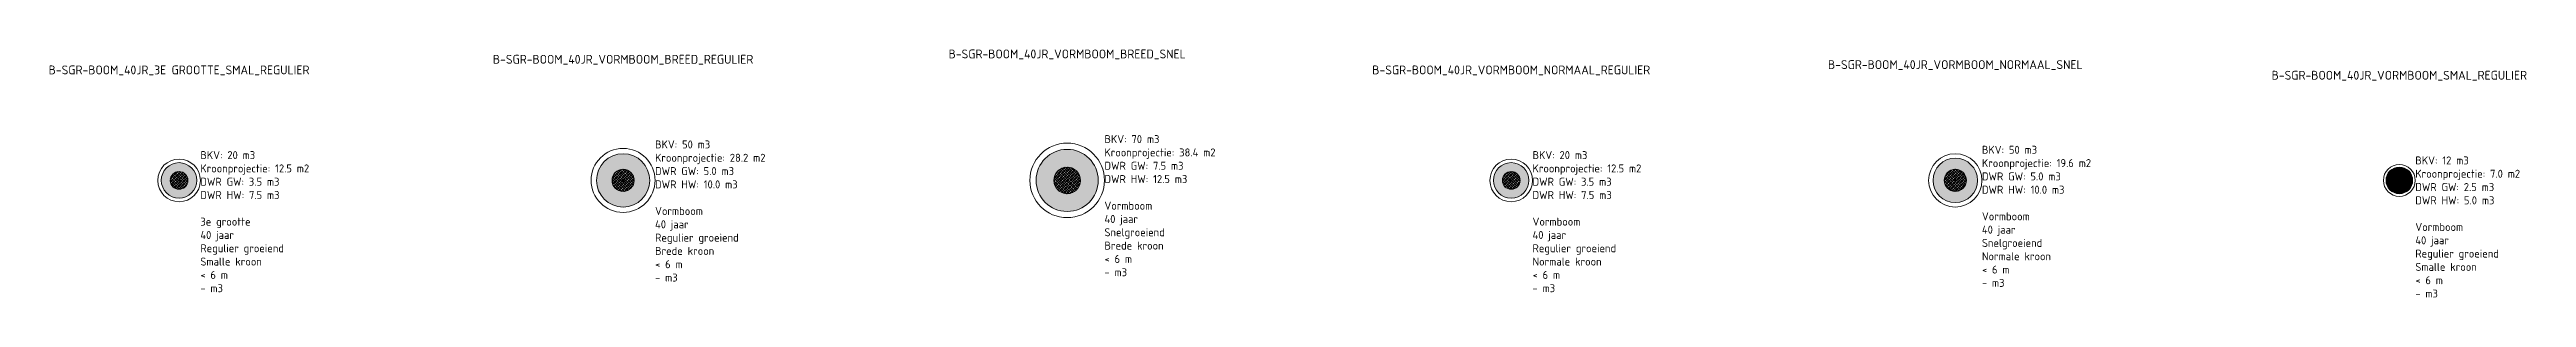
# Model space of a CAD drawing. Header units: metres. Extents: x -13 to 4465, y -15 to 526.
# Drawn here: x 3085.4 to 3364.3, y -13.2 to 14.8 of the extents above; entities that cross this region are included whole.
import ezdxf

# ---------------------------------------------------------------- set-up
doc = ezdxf.new("R2010")
doc.units = ezdxf.units.M
for name, color, linetype, lineweight in [('B-GV-GR-BOOM-T18', 7, 'Continuous', 18), ('B-GV-GR-BOOM_KROON-G', 90, 'Continuous', 18), ('B-GV-GR-BOOM_KROON-V', 92, 'Continuous', 18), ('B-GV-GR-BOOM_OBSTAKELVRIJ_BOVENGRONDS-G', 10, 'Continuous', 18), ('B-GV-GR-BOOM_OBSTAKELVRIJ_ONDERGRONDS-A', 142, 'Continuous', 18), ('B-GV-GR-BOOM_OBSTAKELVRIJ_ONDERGRONDS-G', 142, 'Continuous', 18), ('B-GV-GR-BOOM_STABILITEITSKLUIT-A', 12, 'Continuous', 18), ('B-GV-GR-BOOM_STABILITEITSKLUIT-G', 10, 'Continuous', 18), ('B-GV-GR-BOOM_STAMPOSITIE-G', 7, 'Continuous', 18)]:
    doc.layers.add(name, color=color, linetype=linetype, lineweight=lineweight)
doc.styles.add('NLCS-ISO', font='NLCS-ISO.ttf')

# ---------------------------------------------------------------- blocks, each defined once
blk = doc.blocks.new('B-SGR-BOOM_40JR_3E GROOTTE_SMAL_REGULIER')
at = {"layer": 'B-GV-GR-BOOM_KROON-V'}
h = blk.add_hatch(color=256, dxfattribs=at)
edge = h.paths.add_edge_path(flags=0)
edge.add_arc((0, 0), 2, 0, 360)
at = {"layer": 'B-GV-GR-BOOM_OBSTAKELVRIJ_ONDERGRONDS-A'}
h = blk.add_hatch(dxfattribs=at)
h.set_pattern_fill('AGR-OBSTAKELVRIJ_ONDERGRONDS-SO', color=256, style=0, pattern_type=2)
h.set_pattern_definition([(135, (-3100, 0), (-0.141421356, -0.141421356), [])])
edge = h.paths.add_edge_path()
edge.add_arc((0, 0), 1, 0, 360)
at = {"layer": 'B-GV-GR-BOOM_STABILITEITSKLUIT-A'}
h = blk.add_hatch(dxfattribs=at)
h.set_pattern_fill('AGR-STABILITEITSKLUIT-SO', color=256, style=0, pattern_type=2)
h.set_pattern_definition([(45, (-3100, 0), (-0.176776695, 0.176776695), [])])
edge = h.paths.add_edge_path()
edge.add_arc((0, 0), 1, 0, 360)
at = {"layer": 'B-GV-GR-BOOM_KROON-G'}
blk.add_circle((0, 0), 2, dxfattribs=at)
at = {"layer": 'B-GV-GR-BOOM_OBSTAKELVRIJ_BOVENGRONDS-G'}
blk.add_circle((0, 0), 2.4, dxfattribs=at)
at = {"layer": 'B-GV-GR-BOOM_OBSTAKELVRIJ_ONDERGRONDS-G'}
blk.add_circle((0, 0), 1, dxfattribs=at)
at = {"layer": 'B-GV-GR-BOOM_STABILITEITSKLUIT-G'}
blk.add_circle((0, 0), 1, dxfattribs=at)
at = {"layer": 'B-GV-GR-BOOM_STAMPOSITIE-G'}
for p, q in [((-0.15, 0), (0.15, 0)), ((0, 0.15), (0, -0.15))]:
    blk.add_line(p, q, dxfattribs=at)
at = {"layer": 'B-GV-GR-BOOM-T18', "style": 'NLCS-ISO'}
for tag, p in [('BKV', (2.4, 2.4)), ('Kroonprojectie', (2.4, 0.9)), ('DWR Grondwaterprofiel', (2.4, -0.6)), ('DWR Hangwaterprofiel', (2.4, -2.1)), ('Boomgrootte', (2.4, -5.1)), ('Beoogde omloop', (2.4, -6.6)), ('Groeitype', (2.4, -8.1)), ('Kroontype', (2.4, -9.6)), ('Boomhoogteklasse', (2.4, -11.1)), ('Boomkroonvolumeklasse', (2.4, -12.6))]:
    blk.add_attdef(tag, p, '', height=0.9, dxfattribs=at)
blk = doc.blocks.new('B-SGR-BOOM_40JR_VORMBOOM_BREED_REGULIER')
at = {"layer": 'B-GV-GR-BOOM_KROON-V'}
h = blk.add_hatch(color=256, dxfattribs=at)
edge = h.paths.add_edge_path(flags=0)
edge.add_arc((0, 0), 3, 0, 360)
at = {"layer": 'B-GV-GR-BOOM_OBSTAKELVRIJ_ONDERGRONDS-A'}
h = blk.add_hatch(dxfattribs=at)
h.set_pattern_fill('AGR-OBSTAKELVRIJ_ONDERGRONDS-SO', color=256, style=0, pattern_type=2)
h.set_pattern_definition([(135, (-3150, 0), (-0.141421356, -0.141421356), [])])
edge = h.paths.add_edge_path()
edge.add_arc((0, 0), 1.25, 0, 360)
at = {"layer": 'B-GV-GR-BOOM_STABILITEITSKLUIT-A'}
h = blk.add_hatch(dxfattribs=at)
h.set_pattern_fill('AGR-STABILITEITSKLUIT-SO', color=256, style=0, pattern_type=2)
h.set_pattern_definition([(45, (-3150, 0), (-0.176776695, 0.176776695), [])])
edge = h.paths.add_edge_path()
edge.add_arc((0, 0), 1.25, 0, 360)
at = {"layer": 'B-GV-GR-BOOM_KROON-G'}
blk.add_circle((0, 0), 3, dxfattribs=at)
at = {"layer": 'B-GV-GR-BOOM_OBSTAKELVRIJ_BOVENGRONDS-G'}
blk.add_circle((0, 0), 3.6, dxfattribs=at)
at = {"layer": 'B-GV-GR-BOOM_OBSTAKELVRIJ_ONDERGRONDS-G'}
blk.add_circle((0, 0), 1.25, dxfattribs=at)
at = {"layer": 'B-GV-GR-BOOM_STABILITEITSKLUIT-G'}
blk.add_circle((0, 0), 1.25, dxfattribs=at)
at = {"layer": 'B-GV-GR-BOOM_STAMPOSITIE-G'}
for p, q in [((-0.15, 0), (0.15, 0)), ((0, 0.15), (0, -0.15))]:
    blk.add_line(p, q, dxfattribs=at)
at = {"layer": 'B-GV-GR-BOOM-T18', "style": 'NLCS-ISO'}
for tag, p in [('BKV', (3.6, 3.6)), ('Kroonprojectie', (3.6, 2.1)), ('DWR Grondwaterprofiel', (3.6, 0.6)), ('DWR Hangwaterprofiel', (3.6, -0.9)), ('Boomgrootte', (3.6, -3.9)), ('Beoogde omloop', (3.6, -5.4)), ('Groeitype', (3.6, -6.9)), ('Kroontype', (3.6, -8.4)), ('Boomhoogteklasse', (3.6, -9.9)), ('Boomkroonvolumeklasse', (3.6, -11.4))]:
    blk.add_attdef(tag, p, '', height=0.9, dxfattribs=at)
blk = doc.blocks.new('B-SGR-BOOM_40JR_VORMBOOM_BREED_SNEL')
at = {"layer": 'B-GV-GR-BOOM_KROON-V'}
h = blk.add_hatch(color=256, dxfattribs=at)
edge = h.paths.add_edge_path(flags=0)
edge.add_arc((0, 0), 3.5, 0, 360)
at = {"layer": 'B-GV-GR-BOOM_OBSTAKELVRIJ_ONDERGRONDS-A'}
h = blk.add_hatch(dxfattribs=at)
h.set_pattern_fill('AGR-OBSTAKELVRIJ_ONDERGRONDS-SO', color=256, style=0, pattern_type=2)
h.set_pattern_definition([(135, (-3200, 0), (-0.141421356, -0.141421356), [])])
edge = h.paths.add_edge_path()
edge.add_arc((0, 0), 1.5, 0, 360)
at = {"layer": 'B-GV-GR-BOOM_STABILITEITSKLUIT-A'}
h = blk.add_hatch(dxfattribs=at)
h.set_pattern_fill('AGR-STABILITEITSKLUIT-SO', color=256, style=0, pattern_type=2)
h.set_pattern_definition([(45, (-3200, 0), (-0.176776695, 0.176776695), [])])
edge = h.paths.add_edge_path()
edge.add_arc((0, 0), 1.5, 0, 360)
at = {"layer": 'B-GV-GR-BOOM_KROON-G'}
blk.add_circle((0, 0), 3.5, dxfattribs=at)
at = {"layer": 'B-GV-GR-BOOM_OBSTAKELVRIJ_BOVENGRONDS-G'}
blk.add_circle((0, 0), 4.2, dxfattribs=at)
at = {"layer": 'B-GV-GR-BOOM_OBSTAKELVRIJ_ONDERGRONDS-G'}
blk.add_circle((0, 0), 1.5, dxfattribs=at)
at = {"layer": 'B-GV-GR-BOOM_STABILITEITSKLUIT-G'}
blk.add_circle((0, 0), 1.5, dxfattribs=at)
at = {"layer": 'B-GV-GR-BOOM_STAMPOSITIE-G'}
for p, q in [((-0.15, 0), (0.15, 0)), ((0, 0.15), (0, -0.15))]:
    blk.add_line(p, q, dxfattribs=at)
at = {"layer": 'B-GV-GR-BOOM-T18', "style": 'NLCS-ISO'}
for tag, p in [('BKV', (4.2, 4.2)), ('Kroonprojectie', (4.2, 2.7)), ('DWR Grondwaterprofiel', (4.2, 1.2)), ('DWR Hangwaterprofiel', (4.2, -0.3)), ('Boomgrootte', (4.2, -3.3)), ('Beoogde omloop', (4.2, -4.8)), ('Groeitype', (4.2, -6.3)), ('Kroontype', (4.2, -7.8)), ('Boomhoogteklasse', (4.2, -9.3)), ('Boomkroonvolumeklasse', (4.2, -10.8))]:
    blk.add_attdef(tag, p, '', height=0.9, dxfattribs=at)
blk = doc.blocks.new('B-SGR-BOOM_40JR_VORMBOOM_NORMAAL_REGULIER')
at = {"layer": 'B-GV-GR-BOOM_KROON-V'}
h = blk.add_hatch(color=256, dxfattribs=at)
edge = h.paths.add_edge_path(flags=0)
edge.add_arc((0, 0), 2, 0, 360)
at = {"layer": 'B-GV-GR-BOOM_OBSTAKELVRIJ_ONDERGRONDS-A'}
h = blk.add_hatch(dxfattribs=at)
h.set_pattern_fill('AGR-OBSTAKELVRIJ_ONDERGRONDS-SO', color=256, style=0, pattern_type=2)
h.set_pattern_definition([(135, (-3250, 0), (-0.141421356, -0.141421356), [])])
edge = h.paths.add_edge_path()
edge.add_arc((0, 0), 1, 0, 360)
at = {"layer": 'B-GV-GR-BOOM_STABILITEITSKLUIT-A'}
h = blk.add_hatch(dxfattribs=at)
h.set_pattern_fill('AGR-STABILITEITSKLUIT-SO', color=256, style=0, pattern_type=2)
h.set_pattern_definition([(45, (-3250, 0), (-0.176776695, 0.176776695), [])])
edge = h.paths.add_edge_path()
edge.add_arc((0, 0), 1, 0, 360)
at = {"layer": 'B-GV-GR-BOOM_KROON-G'}
blk.add_circle((0, 0), 2, dxfattribs=at)
at = {"layer": 'B-GV-GR-BOOM_OBSTAKELVRIJ_BOVENGRONDS-G'}
blk.add_circle((0, 0), 2.4, dxfattribs=at)
at = {"layer": 'B-GV-GR-BOOM_OBSTAKELVRIJ_ONDERGRONDS-G'}
blk.add_circle((0, 0), 1, dxfattribs=at)
at = {"layer": 'B-GV-GR-BOOM_STABILITEITSKLUIT-G'}
blk.add_circle((0, 0), 1, dxfattribs=at)
at = {"layer": 'B-GV-GR-BOOM_STAMPOSITIE-G'}
for p, q in [((-0.15, 0), (0.15, 0)), ((0, 0.15), (0, -0.15))]:
    blk.add_line(p, q, dxfattribs=at)
at = {"layer": 'B-GV-GR-BOOM-T18', "style": 'NLCS-ISO'}
for tag, p in [('BKV', (2.4, 2.4)), ('Kroonprojectie', (2.4, 0.9)), ('DWR Grondwaterprofiel', (2.4, -0.6)), ('DWR Hangwaterprofiel', (2.4, -2.1)), ('Boomgrootte', (2.4, -5.1)), ('Beoogde omloop', (2.4, -6.6)), ('Groeitype', (2.4, -8.1)), ('Kroontype', (2.4, -9.6)), ('Boomhoogteklasse', (2.4, -11.1)), ('Boomkroonvolumeklasse', (2.4, -12.6))]:
    blk.add_attdef(tag, p, '', height=0.9, dxfattribs=at)
blk = doc.blocks.new('B-SGR-BOOM_40JR_VORMBOOM_NORMAAL_SNEL')
at = {"layer": 'B-GV-GR-BOOM_KROON-V'}
h = blk.add_hatch(color=256, dxfattribs=at)
edge = h.paths.add_edge_path(flags=0)
edge.add_arc((0, 0), 2.5, 0, 360)
at = {"layer": 'B-GV-GR-BOOM_OBSTAKELVRIJ_ONDERGRONDS-A'}
h = blk.add_hatch(dxfattribs=at)
h.set_pattern_fill('AGR-OBSTAKELVRIJ_ONDERGRONDS-SO', color=256, style=0, pattern_type=2)
h.set_pattern_definition([(135, (-3300, 0), (-0.141421356, -0.141421356), [])])
edge = h.paths.add_edge_path()
edge.add_arc((0, 0), 1.25, 0, 360)
at = {"layer": 'B-GV-GR-BOOM_STABILITEITSKLUIT-A'}
h = blk.add_hatch(dxfattribs=at)
h.set_pattern_fill('AGR-STABILITEITSKLUIT-SO', color=256, style=0, pattern_type=2)
h.set_pattern_definition([(45, (-3300, 0), (-0.176776695, 0.176776695), [])])
edge = h.paths.add_edge_path()
edge.add_arc((0, 0), 1.25, 0, 360)
at = {"layer": 'B-GV-GR-BOOM_KROON-G'}
blk.add_circle((0, 0), 2.5, dxfattribs=at)
at = {"layer": 'B-GV-GR-BOOM_OBSTAKELVRIJ_BOVENGRONDS-G'}
blk.add_circle((0, 0), 3, dxfattribs=at)
at = {"layer": 'B-GV-GR-BOOM_OBSTAKELVRIJ_ONDERGRONDS-G'}
blk.add_circle((0, 0), 1.25, dxfattribs=at)
at = {"layer": 'B-GV-GR-BOOM_STABILITEITSKLUIT-G'}
blk.add_circle((0, 0), 1.25, dxfattribs=at)
at = {"layer": 'B-GV-GR-BOOM_STAMPOSITIE-G'}
for p, q in [((-0.15, 0), (0.15, 0)), ((0, 0.15), (0, -0.15))]:
    blk.add_line(p, q, dxfattribs=at)
at = {"layer": 'B-GV-GR-BOOM-T18', "style": 'NLCS-ISO'}
for tag, p in [('BKV', (3, 3)), ('Kroonprojectie', (3, 1.5)), ('DWR Grondwaterprofiel', (3, 0)), ('DWR Hangwaterprofiel', (3, -1.5)), ('Boomgrootte', (3, -4.5)), ('Beoogde omloop', (3, -6)), ('Groeitype', (3, -7.5)), ('Kroontype', (3, -9)), ('Boomhoogteklasse', (3, -10.5)), ('Boomkroonvolumeklasse', (3, -12))]:
    blk.add_attdef(tag, p, '', height=0.9, dxfattribs=at)
blk = doc.blocks.new('B-SGR-BOOM_40JR_VORMBOOM_SMAL_REGULIER')
at = {"layer": 'B-GV-GR-BOOM_KROON-V'}
h = blk.add_hatch(color=256, dxfattribs=at)
edge = h.paths.add_edge_path(flags=0)
edge.add_arc((0, 0), 1.5, 0, 360)
at = {"layer": 'B-GV-GR-BOOM_OBSTAKELVRIJ_ONDERGRONDS-A'}
h = blk.add_hatch(dxfattribs=at)
h.set_pattern_fill('AGR-OBSTAKELVRIJ_ONDERGRONDS-SO', color=256, style=0, pattern_type=2)
h.set_pattern_definition([(135, (-3350, 0), (-0.141421356, -0.141421356), [])])
edge = h.paths.add_edge_path()
edge.add_arc((0, 0), 1, 0, 360)
at = {"layer": 'B-GV-GR-BOOM_STABILITEITSKLUIT-A'}
h = blk.add_hatch(dxfattribs=at)
h.set_pattern_fill('AGR-STABILITEITSKLUIT-SO', color=256, style=0, pattern_type=2)
h.set_pattern_definition([(45, (-3350, 0), (-0.176776695, 0.176776695), [])])
edge = h.paths.add_edge_path()
edge.add_arc((0, 0), 1, 0, 360)
at = {"layer": 'B-GV-GR-BOOM_KROON-G'}
blk.add_circle((0, 0), 1.5, dxfattribs=at)
at = {"layer": 'B-GV-GR-BOOM_OBSTAKELVRIJ_BOVENGRONDS-G'}
blk.add_circle((0, 0), 1.8, dxfattribs=at)
at = {"layer": 'B-GV-GR-BOOM_OBSTAKELVRIJ_ONDERGRONDS-G'}
blk.add_circle((0, 0), 1, dxfattribs=at)
at = {"layer": 'B-GV-GR-BOOM_STABILITEITSKLUIT-G'}
blk.add_circle((0, 0), 1, dxfattribs=at)
at = {"layer": 'B-GV-GR-BOOM_STAMPOSITIE-G'}
for p, q in [((-0.15, 0), (0.15, 0)), ((0, 0.15), (0, -0.15))]:
    blk.add_line(p, q, dxfattribs=at)
at = {"layer": 'B-GV-GR-BOOM-T18', "style": 'NLCS-ISO'}
for tag, p in [('BKV', (1.8, 1.8)), ('Kroonprojectie', (1.8, 0.3)), ('DWR Grondwaterprofiel', (1.8, -1.2)), ('DWR Hangwaterprofiel', (1.8, -2.7)), ('Boomgrootte', (1.8, -5.7)), ('Beoogde omloop', (1.8, -7.2)), ('Groeitype', (1.8, -8.7)), ('Kroontype', (1.8, -10.2)), ('Boomhoogteklasse', (1.8, -11.7)), ('Boomkroonvolumeklasse', (1.8, -13.2))]:
    blk.add_attdef(tag, p, '', height=0.9, dxfattribs=at)

msp = doc.modelspace()

# ---------------------------------------------------------------- block references
for name, p, values in [('B-SGR-BOOM_40JR_3E GROOTTE_SMAL_REGULIER', (3100, 0), {'DWR Hangwaterprofiel': 'DWR HW: 7.5 m3', 'DWR Grondwaterprofiel': 'DWR GW: 3.5 m3', 'Boomgrootte': '3e grootte', 'Beoogde omloop': '40 jaar', 'Groeitype': 'Regulier groeiend', 'Kroontype': 'Smalle kroon', 'Boomhoogteklasse': '< 6 m', 'Boomkroonvolumeklasse': '- m3', 'Kroonprojectie': 'Kroonprojectie: 12.5 m2', 'BKV': 'BKV: 20 m3'}), ('B-SGR-BOOM_40JR_VORMBOOM_BREED_REGULIER', (3150, 0), {'DWR Hangwaterprofiel': 'DWR HW: 10.0 m3', 'DWR Grondwaterprofiel': 'DWR GW: 5.0 m3', 'Boomgrootte': 'Vormboom', 'Beoogde omloop': '40 jaar', 'Groeitype': 'Regulier groeiend', 'Kroontype': 'Brede kroon', 'Boomhoogteklasse': '< 6 m', 'Boomkroonvolumeklasse': '- m3', 'Kroonprojectie': 'Kroonprojectie: 28.2 m2', 'BKV': 'BKV: 50 m3'}), ('B-SGR-BOOM_40JR_VORMBOOM_BREED_SNEL', (3200, 0), {'DWR Hangwaterprofiel': 'DWR HW: 12.5 m3', 'DWR Grondwaterprofiel': 'DWR GW: 7.5 m3', 'Boomgrootte': 'Vormboom', 'Beoogde omloop': '40 jaar', 'Groeitype': 'Snelgroeiend', 'Kroontype': 'Brede kroon', 'Boomhoogteklasse': '< 6 m', 'Boomkroonvolumeklasse': '- m3', 'Kroonprojectie': 'Kroonprojectie: 38.4 m2', 'BKV': 'BKV: 70 m3'}), ('B-SGR-BOOM_40JR_VORMBOOM_NORMAAL_REGULIER', (3250, 0), {'DWR Hangwaterprofiel': 'DWR HW: 7.5 m3', 'DWR Grondwaterprofiel': 'DWR GW: 3.5 m3', 'Boomgrootte': 'Vormboom', 'Beoogde omloop': '40 jaar', 'Groeitype': 'Regulier groeiend', 'Kroontype': 'Normale kroon', 'Boomhoogteklasse': '< 6 m', 'Boomkroonvolumeklasse': '- m3', 'Kroonprojectie': 'Kroonprojectie: 12.5 m2', 'BKV': 'BKV: 20 m3'}), ('B-SGR-BOOM_40JR_VORMBOOM_NORMAAL_SNEL', (3300, 0), {'DWR Hangwaterprofiel': 'DWR HW: 10.0 m3', 'DWR Grondwaterprofiel': 'DWR GW: 5.0 m3', 'Boomgrootte': 'Vormboom', 'Beoogde omloop': '40 jaar', 'Groeitype': 'Snelgroeiend', 'Kroontype': 'Normale kroon', 'Boomhoogteklasse': '< 6 m', 'Boomkroonvolumeklasse': '- m3', 'Kroonprojectie': 'Kroonprojectie: 19.6 m2', 'BKV': 'BKV: 50 m3'}), ('B-SGR-BOOM_40JR_VORMBOOM_SMAL_REGULIER', (3350, 0), {'DWR Hangwaterprofiel': 'DWR HW: 5.0 m3', 'DWR Grondwaterprofiel': 'DWR GW: 2.5 m3', 'Boomgrootte': 'Vormboom', 'Beoogde omloop': '40 jaar', 'Groeitype': 'Regulier groeiend', 'Kroontype': 'Smalle kroon', 'Boomhoogteklasse': '< 6 m', 'Boomkroonvolumeklasse': '- m3', 'Kroonprojectie': 'Kroonprojectie: 7.0 m2', 'BKV': 'BKV: 12 m3'})]:
    msp.add_blockref(name, p).add_auto_attribs(values)

# ---------------------------------------------------------------- texts
at = {"char_height": 1, "attachment_point": 5, "style": 'NLCS-ISO'}
for s, insert in [('B-SGR-BOOM_40JR_VORMBOOM_BREED_REGULIER', (3150, 13.6)), ('B-SGR-BOOM_40JR_VORMBOOM_BREED_SNEL', (3200, 14.2)), ('B-SGR-BOOM_40JR_3E GROOTTE_SMAL_REGULIER', (3100, 12.4)), ('B-SGR-BOOM_40JR_VORMBOOM_NORMAAL_REGULIER', (3250, 12.4)), ('B-SGR-BOOM_40JR_VORMBOOM_NORMAAL_SNEL', (3300, 13)), ('B-SGR-BOOM_40JR_VORMBOOM_SMAL_REGULIER', (3350, 11.8))]:
    msp.add_mtext(s, dxfattribs=dict(at, insert=insert))

doc.saveas('drawing.dxf')
